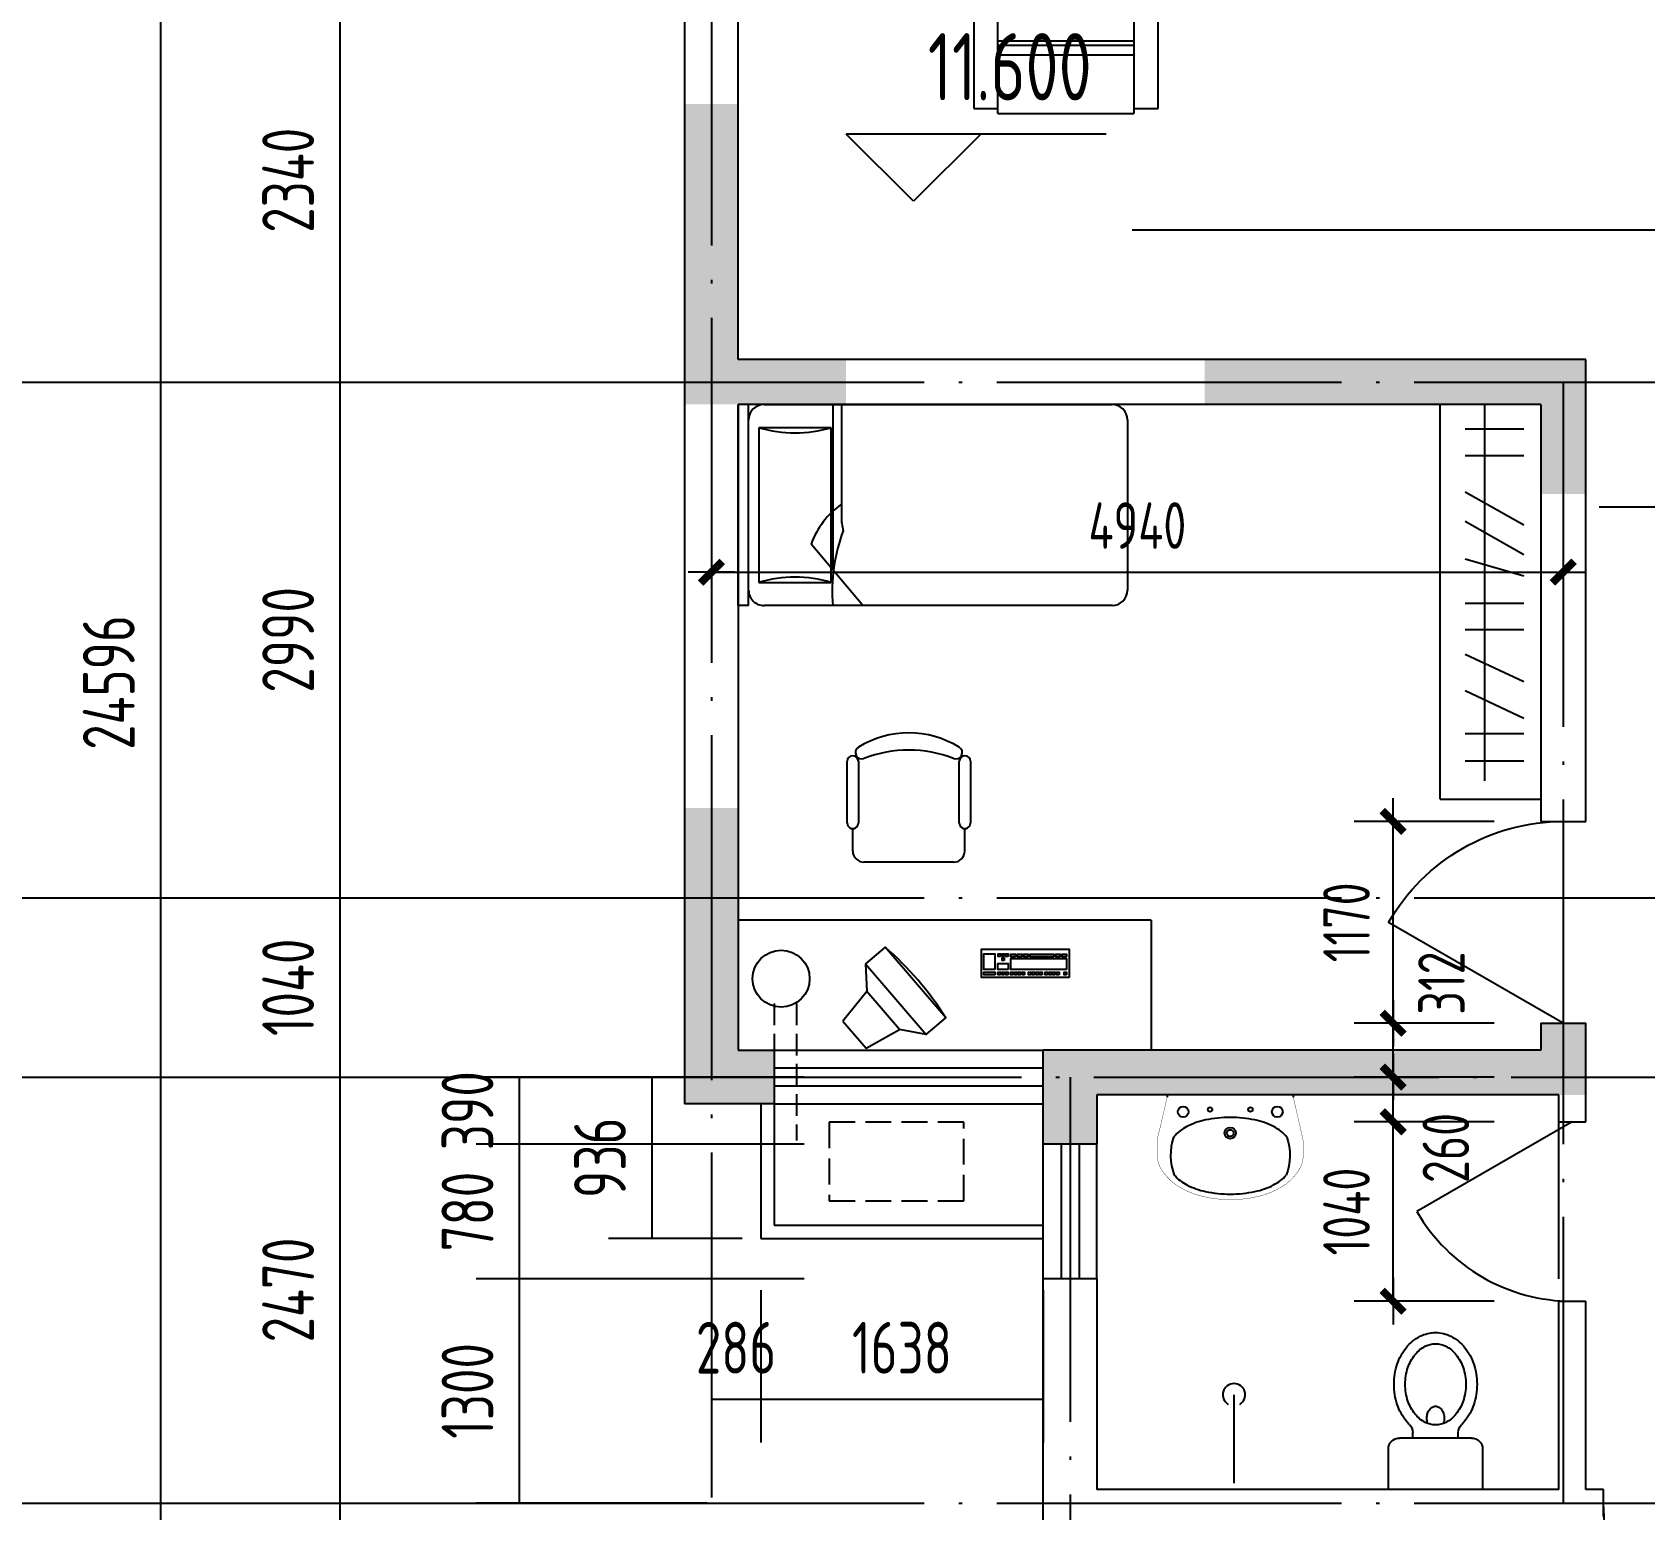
# Model space of a CAD drawing. Extents: x -726032 to 135930, y -151624 to 587044.
# Drawn here: x -619112 to -609762, y 555390 to 563958 of the extents above; entities that cross this region are included whole.
import ezdxf
from ezdxf.enums import TextEntityAlignment as Align

# ---------------------------------------------------------------- set-up
doc = ezdxf.new("R2010")
doc.units = 0
doc.header["$LTSCALE"] = 1000
doc.header["$MEASUREMENT"] = 0
doc.linetypes.add('DASH', pattern=[0.35, 0.25, -0.1])
doc.linetypes.add('DOTE', pattern=[2.42, 2, -0.2, 0.02, -0.2])
doc.layers.get('0').update_dxf_attribs({"linetype": 'CONTINUOUS'})
doc.layers.get('DEFPOINTS').update_dxf_attribs({"color": 1, "linetype": 'CONTINUOUS'})
for name, color, linetype in [('AXIS', 245, 'CONTINUOUS'), ('COLUMN', 170, 'CONTINUOUS'), ('DOTE', 8, 'DOTE'), ('GROUND', 45, 'CONTINUOUS'), ('LVTRY', 6, 'CONTINUOUS'), ('PUB_DIM', 245, 'CONTINUOUS'), ('ROOF', 4, 'CONTINUOUS'), ('WALL', 255, 'CONTINUOUS'), ('WINDOW', 155, 'CONTINUOUS'), ('WINDOW_TEXT', 7, 'CONTINUOUS'), ('家具', 252, 'CONTINUOUS'), ('引线', 213, 'CONTINUOUS'), ('空调', 245, 'CONTINUOUS')]:
    doc.layers.add(name, color=color, linetype=linetype)
doc.styles.add('DIM_FONT', font='isocp.shx', dxfattribs={"width": 0.8})
doc.styles.add('SIMPLEX', font='SIMPLEX.SHX')
doc.dimstyles.new('AXIS', dxfattribs={"dimtxt": 300, "dimasz": 1, "dimexe": 250, "dimexo": 300, "dimgap": 150, "dimtad": 1, "dimdec": 0, "dimzin": 0, "dimdsep": 46, "dimtxsty": 'DIM_FONT', "dimcen": 0.09, "dimse1": 1, "dimse2": 1, "dimclrt": 142, "dimadec": 0, "dimazin": 0, "dimtfac": 1, "dimtdec": 0, "dimtix": 1, "dimtmove": 2, "dimatfit": 3, "dimfxl": 1, "dimtolj": 1, "dimtzin": 0, "dimarcsym": 0})
doc.dimstyles.new('DIMA', dxfattribs={"dimtxt": 300, "dimasz": 1, "dimexe": 250, "dimexo": 300, "dimgap": 150, "dimtad": 1, "dimdec": 0, "dimzin": 0, "dimdsep": 46, "dimtxsty": 'DIM_FONT', "dimcen": 0.09, "dimse1": 1, "dimclrt": 142, "dimadec": 0, "dimazin": 0, "dimtfac": 1, "dimtdec": 0, "dimtix": 1, "dimtmove": 2, "dimatfit": 3, "dimfxl": 1, "dimtolj": 1, "dimtzin": 0, "dimarcsym": 0})
doc.dimstyles.new('DIMN', dxfattribs={"dimtxt": 300, "dimasz": 1, "dimexe": 250, "dimexo": 300, "dimgap": 150, "dimtad": 1, "dimdec": 0, "dimzin": 0, "dimdsep": 46, "dimtxsty": 'DIM_FONT', "dimcen": 0.09, "dimclrt": 142, "dimadec": 0, "dimazin": 0, "dimtfac": 1, "dimtdec": 0, "dimtix": 1, "dimtmove": 2, "dimatfit": 3, "dimfxl": 1, "dimtolj": 1, "dimtzin": 0, "dimarcsym": 0})

# ---------------------------------------------------------------- blocks, each defined once
blk = doc.blocks.new('*D528')
at = {"layer": 'AXIS', "color": 0, "lineweight": -2, "transparency": 16777216}
for p, q in [((-616239.2, 572485.5), (-618618.2, 572485.5)), ((-618368.2, 572484.5), (-618368.2, 547890.3)), ((-616239.2, 547889.3), (-618618.2, 547889.3))]:
    blk.add_line(p, q, dxfattribs=at)
at = {"layer": 'AXIS', "color": 0, "transparency": 16777216}
for points in [[(-618368.4, 572484.5), (-618368, 572484.5), (-618368.2, 572485.5)], [(-618368.4, 547890.3), (-618368, 547890.3), (-618368.2, 547889.3)]]:
    blk.add_solid(points, dxfattribs=at)
at = {"layer": 'DEFPOINTS', "color": 0, "transparency": 16777216}
for p in [(-615939.2, 572485.5), (-618368.2, 547889.3), (-615939.2, 547889.3)]:
    blk.add_point(p, dxfattribs=at)
at = {"layer": 'AXIS', "color": 142, "transparency": 16777216, "insert": (-618668.2, 560187.4), "char_height": 300, "attachment_point": 5, "rotation": 90, "style": 'DIM_FONT'}
blk.add_mtext('\\A1;24596', dxfattribs=at)
blk = doc.blocks.new('*D3242')
at = {"layer": 'AXIS', "color": 0, "lineweight": -2, "transparency": 16777216}
blk.add_line((-617328.2, 557898.5), (-617328.2, 555430.5), dxfattribs=at)
at = {"layer": 'AXIS', "color": 0, "transparency": 16777216}
for points in [[(-617328.4, 557898.5), (-617328, 557898.5), (-617328.2, 557899.5)], [(-617328.4, 555430.5), (-617328, 555430.5), (-617328.2, 555429.5)]]:
    blk.add_solid(points, dxfattribs=at)
at = {"layer": 'DEFPOINTS', "color": 0, "transparency": 16777216}
for p in [(-615375.6, 557899.5), (-617328.2, 555429.5), (-615939.2, 555429.5)]:
    blk.add_point(p, dxfattribs=at)
at = {"layer": 'AXIS', "color": 142, "transparency": 16777216, "insert": (-617628.2, 556664.5), "char_height": 300, "attachment_point": 5, "rotation": 90, "style": 'DIM_FONT'}
blk.add_mtext('\\A1;2470', dxfattribs=at)
blk = doc.blocks.new('*D3243')
at = {"layer": 'AXIS', "color": 0, "lineweight": -2, "transparency": 16777216}
blk.add_line((-617328.2, 555428.5), (-617328.2, 550100.5), dxfattribs=at)
at = {"layer": 'AXIS', "color": 0, "transparency": 16777216}
for points in [[(-617328.4, 555428.5), (-617328, 555428.5), (-617328.2, 555429.5)], [(-617328.4, 550100.5), (-617328, 550100.5), (-617328.2, 550099.5)]]:
    blk.add_solid(points, dxfattribs=at)
at = {"layer": 'DEFPOINTS', "color": 0, "transparency": 16777216}
for p in [(-615939.2, 555429.5), (-617328.2, 550099.5), (-615939.2, 550099.5)]:
    blk.add_point(p, dxfattribs=at)
at = {"layer": 'AXIS', "color": 142, "transparency": 16777216, "insert": (-617628.2, 552764.5), "char_height": 300, "attachment_point": 5, "rotation": 90, "style": 'DIM_FONT'}
blk.add_mtext('\\A1;5330', dxfattribs=at)
blk = doc.blocks.new('*D3245')
at = {"layer": 'AXIS', "color": 0, "lineweight": -2, "transparency": 16777216}
blk.add_line((-617328.2, 564268.5), (-617328.2, 561930.5), dxfattribs=at)
at = {"layer": 'AXIS', "color": 0, "transparency": 16777216}
for points in [[(-617328.4, 564268.5), (-617328, 564268.5), (-617328.2, 564269.5)], [(-617328.4, 561930.5), (-617328, 561930.5), (-617328.2, 561929.5)]]:
    blk.add_solid(points, dxfattribs=at)
at = {"layer": 'DEFPOINTS', "color": 0, "transparency": 16777216}
for p in [(-615939.2, 564269.5), (-617328.2, 561929.5), (-615939.2, 561929.5)]:
    blk.add_point(p, dxfattribs=at)
at = {"layer": 'AXIS', "color": 142, "transparency": 16777216, "insert": (-617628.2, 563099.5), "char_height": 300, "attachment_point": 5, "rotation": 90, "style": 'DIM_FONT'}
blk.add_mtext('\\A1;2340', dxfattribs=at)
blk = doc.blocks.new('*D3246')
at = {"layer": 'AXIS', "color": 0, "lineweight": -2, "transparency": 16777216}
blk.add_line((-617328.2, 558938.5), (-617328.2, 557900.5), dxfattribs=at)
at = {"layer": 'AXIS', "color": 0, "transparency": 16777216}
for points in [[(-617328.4, 558938.5), (-617328, 558938.5), (-617328.2, 558939.5)], [(-617328.4, 557900.5), (-617328, 557900.5), (-617328.2, 557899.5)]]:
    blk.add_solid(points, dxfattribs=at)
at = {"layer": 'DEFPOINTS', "color": 0, "transparency": 16777216}
for p in [(-615939.2, 558939.5), (-617328.2, 557899.5), (-615939.2, 557899.5)]:
    blk.add_point(p, dxfattribs=at)
at = {"layer": 'AXIS', "color": 142, "transparency": 16777216, "insert": (-617628.2, 558419.5), "char_height": 300, "attachment_point": 5, "rotation": 90, "style": 'DIM_FONT'}
blk.add_mtext('\\A1;1040', dxfattribs=at)
blk = doc.blocks.new('*D3247')
at = {"layer": 'AXIS', "color": 0, "lineweight": -2, "transparency": 16777216}
blk.add_line((-617328.2, 561928.5), (-617328.2, 558940.5), dxfattribs=at)
at = {"layer": 'AXIS', "color": 0, "transparency": 16777216}
for points in [[(-617328.4, 561928.5), (-617328, 561928.5), (-617328.2, 561929.5)], [(-617328.4, 558940.5), (-617328, 558940.5), (-617328.2, 558939.5)]]:
    blk.add_solid(points, dxfattribs=at)
at = {"layer": 'DEFPOINTS', "color": 0, "transparency": 16777216}
for p in [(-615939.2, 561929.5), (-617328.2, 558939.5), (-615939.2, 558939.5)]:
    blk.add_point(p, dxfattribs=at)
at = {"layer": 'AXIS', "color": 142, "transparency": 16777216, "insert": (-617628.2, 560434.5), "char_height": 300, "attachment_point": 5, "rotation": 90, "style": 'DIM_FONT'}
blk.add_mtext('\\A1;2990', dxfattribs=at)
blk = doc.blocks.new('_LV5')
for p, q in [((210.1, 0), (-210.1, 0)), ((-210.1, 0), (-210.1, -180)), ((210.1, -180), (210.1, 0)), ((160.1, -230), (-160.1, -230)), ((-101.4, -230), (-101.4, -254.3)), ((101.4, -230), (101.4, -254.1))]:
    blk.add_line(p, q)
blk.add_lwpolyline([(-135.1, -469.4, 0.080312), (-123, -544.2, 0.089014), (-91.8, -601.5, 0.104918), (-45.6, -639.3, 0.119812), (0.1, -650.4, 0.119812), (45.8, -639.3, 0.104918), (92, -601.5, 0.089014), (123.2, -544.2, 0.080312), (135.3, -469.4, 0.080312), (123.2, -394.6, 0.089014), (92, -337.3, 0.104918), (45.8, -299.5, 0.119812), (0.1, -288.4, 0.119812), (-45.6, -299.5, 0.104918), (-91.8, -337.3, 0.089014), (-123, -394.6, 0.080312)], format="xyb", close=True)
for points in [[(-38.7, -318.5, 0.073567), (-35.6, -339.5, 0.084454), (-27.4, -356, 0.10642), (-14.1, -367.8, 0.129709), (0, -371.5, 0.129709), (14.1, -367.8, 0.10642), (27.4, -356, 0.084454), (35.6, -339.5, 0.073567), (38.7, -318.5, 0.073567), (35.6, -297.5, 0.014016), (34.7, -294.6, 0.10642)], [(-34.7, -294.7, 0.013578), (-35.6, -297.5, 0.073567), (-38.7, -318.5, 0.073567)]]:
    blk.add_lwpolyline(points, format="xyb")
for centre, radius, start, end in [((-160.1, -180), 50, 180, 270), ((160.1, -180), 50, 270, 0), ((-151.4, -254.3), 50, 314.81437, 0), ((151.4, -254.1), 50, 180, 225.25549), ((52.2, -452.8), 234.6, 141.28635, 161.63333), ((20.4, -427.3), 193.8, 134.81437, 141.28635), ((-20.2, -427.3), 193.8, 38.71365, 45.25549), ((-52, -452.8), 234.6, 18.36667, 38.71365), ((102.3, -469.4), 287.4, 161.63333, 180), ((-102.1, -469.4), 287.4, 0, 18.36667), ((102.3, -469.4), 287.4, 180, 198.36667), ((-102.1, -469.4), 287.4, 341.63333, 0), ((52.2, -486), 234.6, 198.36667, 218.71365), ((-52, -486), 234.6, 321.28635, 341.63333), ((20.4, -511.6), 193.8, 218.71365, 242.67141), ((-20.2, -511.6), 193.8, 297.32859, 321.28635), ((0.1, -550.8), 149.6, 242.67141, 270), ((0.1, -550.8), 149.6, 270, 297.32859)]:
    blk.add_arc(centre, radius, start, end)
blk = doc.blocks.new('_LV10')
blk.add_line((0, -37), (0, -432))
blk.add_arc((0, -432), 50, 121.03319, 58.96681)
blk = doc.blocks.new('M_E11')
for p, q in [((-280, -10), (-280, 0)), ((280, 0), (280, -10)), ((-250.5, -188.9), (-250.5, -185.7)), ((-247.8, -182.8), (-250.2, -184.9))]:
    blk.add_line(p, q)
at = {"const_width": 1.5}
for points in [[(-280, 0), (280, 0)], [(-325.7, -199.5), (-280, -5)], [(325.7, -203.7), (280, -5)]]:
    blk.add_lwpolyline(points, dxfattribs=at)
for points in [[(253, -188.3, 0.098208), (193.2, -140.8, 0.066287), (110.4, -111.4, 0.052428), (0, -99.8, 0.052428), (-110.4, -111.4, 0.066287), (-193.2, -140.8, 0.093876), (-250.8, -185.7, 0.171377)], [(-249.5, -357.7, 0.091341), (-193.2, -401.2, 0.066287), (-110.4, -430.6, 0.052428), (0, -442.2, 0.052428), (110.4, -430.6, 0.066287), (193.2, -401.2, 0.091756), (249.7, -357.5, 0.171377)]]:
    blk.add_lwpolyline(points, format="xyb")
for points in [[(-325.7, -199.5, 0.008223), (-325.7, -203.7, 0.149285)], [(-325.7, -265.7, 0.149285), (-304.4, -336.6, 0.107079), (-230.9, -407.7, 0.075625), (-131, -450.5, 0.062436), (-0.8, -467.3, 0.062436), (129.6, -451.5, 0.075625), (229.8, -409.6, 0.107079), (303.8, -339.1, 0.149285), (325.7, -268.3, 0.005205), (325.7, -265.7, 0.086596)]]:
    blk.add_lwpolyline(points, format="xyb", dxfattribs=at)
at = {"const_width": 1.5, "flags": 128}
for points in [[(-325.7, -203.7), (-325.7, -268.3)], [(325.7, -203.7), (325.7, -268.3)]]:
    blk.add_lwpolyline(points, dxfattribs=at)
at = {"flags": 128}
for points in [[(-253, -188.3, 0.172546), (-249.7, -357.5, 0.726395)], [(253, -188.3, -0.172546), (249.7, -357.5, -0.726395)]]:
    blk.add_lwpolyline(points, format="xyb", dxfattribs=at)
for centre, radius in [((-210, -75), 24), ((-210, -75), 24), ((-210, -75), 24), ((-90, -65), 10), ((90, -65), 10), ((210, -75), 24), ((0, -170), 25), ((0, -170), 15)]:
    blk.add_circle(centre, radius)
blk.add_arc((-249.5, -185.7), 1, 131.32236, 180)
at = {"width": 0.8, "flags": 9}
for tag in ['XSIZE', 'YSIZE']:
    blk.add_attdef(tag, (0, 0), '', height=0.5, dxfattribs=at)
blk = doc.blocks.new('_DBLK')
blk.add_line((-0.5, 0), (0, -0.866))
blk.add_arc((-0.5, 0), 1, 300, 0)
at = {"layer": 'WINDOW_TEXT', "style": 'SIMPLEX', "flags": 9}
blk.add_attdef('A', text='', height=1, dxfattribs=at).set_placement((0, 1.5), align=Align.MIDDLE)
blk = doc.blocks.new('_DIMX')
blk.add_line((-150, 0), (150, 0))
at = {"const_width": 50}
blk.add_lwpolyline([(-70, -70), (70, 70)], dxfattribs=at)
blk = doc.blocks.new('*D728')
at = {"layer": 'DEFPOINTS', "color": 0, "transparency": 16777216}
for p in [(-611221, 557639.5), (-610363.9, 557639.5), (-610363.9, 556599.5)]:
    blk.add_point(p, dxfattribs=at)
at = {"layer": 'PUB_DIM', "color": 0, "lineweight": -2, "transparency": 16777216}
for p, q in [((-610633.9, 557639.5), (-611446, 557639.5)), ((-611221, 556600.4), (-611221, 557638.6)), ((-610633.9, 556599.5), (-611446, 556599.5))]:
    blk.add_line(p, q, dxfattribs=at)
at = {"layer": 'PUB_DIM', "color": 0, "lineweight": -2, "transparency": 16777216, "xscale": 0.9, "yscale": 0.9, "zscale": 0.9}
for p, rotation in [((-611221, 557639.5), 90), ((-611221, 556599.5), 270)]:
    blk.add_blockref('_DIMX', p, dxfattribs=dict(at, rotation=rotation))
at = {"layer": 'PUB_DIM', "color": 142, "transparency": 16777216, "insert": (-611491, 557119.5), "char_height": 270, "attachment_point": 5, "rotation": 90, "style": 'DIM_FONT'}
blk.add_mtext('\\A1;1040', dxfattribs=at)
blk = doc.blocks.new('*D1933')
at = {"layer": 'DEFPOINTS', "color": 0, "transparency": 16777216}
for p in [(-611221, 559381.5), (-610363.9, 559381.5), (-610363.9, 558211.5)]:
    blk.add_point(p, dxfattribs=at)
at = {"layer": 'PUB_DIM', "color": 0, "lineweight": -2, "transparency": 16777216}
for p, q in [((-610633.9, 559381.5), (-611446, 559381.5)), ((-611221, 558212.4), (-611221, 559380.6))]:
    blk.add_line(p, q, dxfattribs=at)
at = {"layer": 'PUB_DIM', "color": 0, "lineweight": -2, "transparency": 16777216, "xscale": 0.9, "yscale": 0.9, "zscale": 0.9}
for p, rotation in [((-611221, 559381.5), 90), ((-611221, 558211.5), 270)]:
    blk.add_blockref('_DIMX', p, dxfattribs=dict(at, rotation=rotation))
at = {"layer": 'PUB_DIM', "color": 142, "transparency": 16777216, "insert": (-611491, 558796.5), "char_height": 270, "attachment_point": 5, "rotation": 90, "style": 'DIM_FONT'}
blk.add_mtext('\\A1;1170', dxfattribs=at)
blk = doc.blocks.new('*D1934')
at = {"layer": 'DEFPOINTS', "color": 0, "transparency": 16777216}
for p in [(-611221, 558211.5), (-610363.9, 558211.5), (-610363.9, 557899.5)]:
    blk.add_point(p, dxfattribs=at)
at = {"layer": 'PUB_DIM', "color": 0, "lineweight": -2, "transparency": 16777216}
for p, q in [((-610633.9, 558211.5), (-611446, 558211.5)), ((-611221, 557900.4), (-611221, 558210.6))]:
    blk.add_line(p, q, dxfattribs=at)
at = {"layer": 'PUB_DIM', "color": 0, "lineweight": -2, "transparency": 16777216, "xscale": 0.9, "yscale": 0.9, "zscale": 0.9}
for p, rotation in [((-611221, 558211.5), 90), ((-611221, 557899.5), 270)]:
    blk.add_blockref('_DIMX', p, dxfattribs=dict(at, rotation=rotation))
at = {"layer": 'PUB_DIM', "color": 142, "transparency": 16777216, "insert": (-610940.4, 558444.4), "char_height": 270, "attachment_point": 5, "rotation": 90, "style": 'DIM_FONT'}
blk.add_mtext('\\A1;312', dxfattribs=at)
blk = doc.blocks.new('*D1935')
at = {"layer": 'DEFPOINTS', "color": 0, "transparency": 16777216}
for p in [(-611221, 557899.5), (-610363.9, 557899.5), (-610363.9, 557639.5)]:
    blk.add_point(p, dxfattribs=at)
at = {"layer": 'PUB_DIM', "color": 0, "lineweight": -2, "transparency": 16777216}
for p, q in [((-610633.9, 557899.5), (-611446, 557899.5)), ((-611221, 557900.4), (-611221, 557901.3)), ((-611221, 557639.5), (-611221, 557899.5)), ((-611221, 557638.6), (-611221, 557637.7))]:
    blk.add_line(p, q, dxfattribs=at)
at = {"layer": 'PUB_DIM', "color": 0, "lineweight": -2, "transparency": 16777216, "xscale": 0.9, "yscale": 0.9, "zscale": 0.9}
for p, rotation in [((-611221, 557899.5), 270), ((-611221, 557639.5), 90)]:
    blk.add_blockref('_DIMX', p, dxfattribs=dict(at, rotation=rotation))
at = {"layer": 'PUB_DIM', "color": 142, "transparency": 16777216, "insert": (-610914.9, 557488.2), "char_height": 270, "attachment_point": 5, "rotation": 90, "style": 'DIM_FONT'}
blk.add_mtext('\\A1;260', dxfattribs=at)
blk = doc.blocks.new('*D729')
at = {"layer": 'DEFPOINTS', "color": 0, "transparency": 16777216}
for p in [(-614887.9, 556963.5), (-613249.9, 556963.5), (-614887.9, 556029.9)]:
    blk.add_point(p, dxfattribs=at)
at = {"layer": 'PUB_DIM', "color": 0, "lineweight": -2, "transparency": 16777216}
for p, q in [((-614887.9, 556663.5), (-614887.9, 555779.9)), ((-613249.9, 556663.5), (-613249.9, 555779.9)), ((-613250.9, 556029.9), (-614886.9, 556029.9))]:
    blk.add_line(p, q, dxfattribs=at)
at = {"layer": 'PUB_DIM', "color": 0, "transparency": 16777216}
for points in [[(-614886.9, 556030.1), (-614886.9, 556029.7), (-614887.9, 556029.9)], [(-613250.9, 556030.1), (-613250.9, 556029.7), (-613249.9, 556029.9)]]:
    blk.add_solid(points, dxfattribs=at)
at = {"layer": 'PUB_DIM', "color": 142, "transparency": 16777216, "insert": (-614068.9, 556329.9), "char_height": 300, "attachment_point": 5, "style": 'DIM_FONT'}
blk.add_mtext('\\A1;1638', dxfattribs=at)
blk = doc.blocks.new('*D730')
at = {"layer": 'DEFPOINTS', "color": 0, "transparency": 16777216}
for p in [(-615173.9, 556963.5), (-614887.9, 556963.5), (-615173.9, 556029.9)]:
    blk.add_point(p, dxfattribs=at)
at = {"layer": 'PUB_DIM', "color": 0, "lineweight": -2, "transparency": 16777216}
for p, q in [((-615173.9, 556663.5), (-615173.9, 555779.9)), ((-614887.9, 556663.5), (-614887.9, 555779.9)), ((-615174.9, 556029.9), (-615175.9, 556029.9)), ((-614887.9, 556029.9), (-615173.9, 556029.9)), ((-614886.9, 556029.9), (-614885.9, 556029.9))]:
    blk.add_line(p, q, dxfattribs=at)
at = {"layer": 'PUB_DIM', "color": 0, "transparency": 16777216}
for points in [[(-615174.9, 556030.1), (-615174.9, 556029.7), (-615173.9, 556029.9)], [(-614886.9, 556030.1), (-614886.9, 556029.7), (-614887.9, 556029.9)]]:
    blk.add_solid(points, dxfattribs=at)
at = {"layer": 'PUB_DIM', "color": 142, "transparency": 16777216, "insert": (-615030.9, 556329.9), "char_height": 300, "attachment_point": 5, "style": 'DIM_FONT'}
blk.add_mtext('\\A1;286', dxfattribs=at)
blk = doc.blocks.new('*D731')
at = {"layer": 'DEFPOINTS', "color": 0, "transparency": 16777216}
for p in [(-614694.5, 557899.5), (-615519.9, 556963.5), (-614694.5, 556963.5)]:
    blk.add_point(p, dxfattribs=at)
at = {"layer": 'PUB_DIM', "color": 0, "lineweight": -2, "transparency": 16777216}
for p, q in [((-614994.5, 557899.5), (-615769.9, 557899.5)), ((-615519.9, 557898.5), (-615519.9, 556964.5)), ((-614994.5, 556963.5), (-615769.9, 556963.5))]:
    blk.add_line(p, q, dxfattribs=at)
at = {"layer": 'PUB_DIM', "color": 0, "transparency": 16777216}
for points in [[(-615520.1, 557898.5), (-615519.8, 557898.5), (-615519.9, 557899.5)], [(-615520.1, 556964.5), (-615519.8, 556964.5), (-615519.9, 556963.5)]]:
    blk.add_solid(points, dxfattribs=at)
at = {"layer": 'PUB_DIM', "color": 142, "transparency": 16777216, "insert": (-615819.9, 557431.5), "char_height": 300, "attachment_point": 5, "rotation": 90, "style": 'DIM_FONT'}
blk.add_mtext('\\A1;936', dxfattribs=at)
blk = doc.blocks.new('_WBLK')
for p, q in [((-0.5, 0.5), (0.5, 0.5)), ((0.5, 0.1667), (-0.5, 0.1667)), ((0.5, -0.1667), (-0.5, -0.1667)), ((-0.5, -0.5), (0.5, -0.5))]:
    blk.add_line(p, q)
at = {"layer": 'WINDOW_TEXT', "style": 'SIMPLEX', "flags": 9}
blk.add_attdef('A', text='', height=1, dxfattribs=at).set_placement((0, 1.5), align=Align.MIDDLE)
blk = doc.blocks.new('M_C32CXI')
for p, q in [((-188.1, 275), (86.9, 275)), ((86.9, 225), (-188.1, 225)), ((211.9, 250), (111.9, 250)), ((261.9, 200), (261.9, -200)), ((-188.1, -225), (86.9, -225)), ((86.9, -275), (-188.1, -275)), ((211.9, -250), (111.9, -250))]:
    blk.add_line(p, q)
for centre, radius, start, end in [((111, 0), 425.9, 148.10921, 211.89079), ((-226.8, 210.2), 28.1, 338.76069, 148.10921), ((-188.1, 250), 25, 90, 270), ((86.9, 250), 25, 270, 90), ((211.9, 200), 50, 0, 90), ((314, 0), 552.1, 158.76069, 201.23931), ((-226.8, -210.2), 28.1, 211.89079, 21.23931), ((211.9, -200), 50, 270, 0), ((-188.1, -250), 25, 90, 270), ((86.9, -250), 25, 270, 90)]:
    blk.add_arc(centre, radius, start, end)
at = {"width": 0.8, "flags": 9}
for tag in ['XSIZE', 'YSIZE']:
    blk.add_attdef(tag, (0, 0), '', height=0.5, dxfattribs=at)
blk = doc.blocks.new('*D1937')
at = {"layer": 'DEFPOINTS', "color": 0, "transparency": 16777216}
for p in [(-615173.9, 562089.7), (-610233.9, 562089.7), (-610233.9, 560827.3)]:
    blk.add_point(p, dxfattribs=at)
at = {"layer": 'PUB_DIM', "color": 0, "lineweight": -2, "transparency": 16777216}
for p, q in [((-610233.9, 561819.7), (-610233.9, 560602.3)), ((-615173, 560827.3), (-610234.8, 560827.3))]:
    blk.add_line(p, q, dxfattribs=at)
at = {"layer": 'PUB_DIM', "color": 0, "lineweight": -2, "transparency": 16777216, "xscale": 0.9, "yscale": 0.9, "zscale": 0.9, "rotation": 180}
blk.add_blockref('_DIMX', (-615173.9, 560827.3), dxfattribs=at)
at = {"layer": 'PUB_DIM', "color": 0, "lineweight": -2, "transparency": 16777216, "xscale": 0.9, "yscale": 0.9, "zscale": 0.9}
blk.add_blockref('_DIMX', (-610233.9, 560827.3), dxfattribs=at)
at = {"layer": 'PUB_DIM', "color": 142, "transparency": 16777216, "insert": (-612703.9, 561097.3), "char_height": 270, "attachment_point": 5, "style": 'DIM_FONT'}
blk.add_mtext('\\A1;4940', dxfattribs=at)
blk = doc.blocks.new('A$C3D9F154E')
at = {"layer": '家具', "linetype": 'ByBlock'}
for p, q in [((1000, 3110), (1108.1, 3110)), ((1000, 2634.5), (1000, 3110)), ((1108.1, 3131.6), (1108.1, 2418.4)), ((1108.1, 3131.6), (1715, 3131.6)), ((1715, 2418.4), (1715, 3131.6)), ((1715, 3110), (1823.1, 3110)), ((1823.1, 3110), (1823.1, 2634.5)), ((1715, 2872.2), (1108.1, 2872.2)), ((1715, 2829), (1108.1, 2829)), ((1715, 2809.7), (1108.1, 2809.7)), ((1043.3, 2612.9), (1000, 2634.5)), ((1043.3, 2612.9), (1086.5, 2612.9)), ((1043.3, 2612.9), (1043.3, 2548)), ((1086.5, 2612.9), (1108.1, 2634.5)), ((1736.6, 2612.9), (1715, 2634.5)), ((1779.8, 2612.9), (1736.6, 2612.9)), ((1823.1, 2634.5), (1779.8, 2612.9)), ((1779.8, 2612.9), (1779.8, 2548)), ((1108.1, 2548), (1043.3, 2548)), ((1779.8, 2548), (1715, 2548)), ((1715, 2418.4), (1108.1, 2418.4)), ((1108.1, 0), (1108.1, 713.2)), ((1715, 713.2), (1108.1, 713.2)), ((1715, 713.2), (1715, 0)), ((1043.3, 518.7), (1043.3, 583.5)), ((1108.1, 583.5), (1043.3, 583.5)), ((1779.8, 583.5), (1715, 583.5)), ((1779.8, 518.7), (1779.8, 583.5)), ((1043.3, 518.7), (1000, 497.1)), ((1043.3, 518.7), (1086.5, 518.7)), ((1086.5, 518.7), (1108.1, 497.1)), ((1736.6, 518.7), (1715, 497.1)), ((1779.8, 518.7), (1736.6, 518.7)), ((1823.1, 497.1), (1779.8, 518.7)), ((1000, 497.1), (1000, 21.6)), ((1823.1, 21.6), (1823.1, 497.1)), ((1715, 321.9), (1108.1, 321.9)), ((1715, 302.6), (1108.1, 302.6)), ((1715, 259.4), (1108.1, 259.4)), ((1000, 21.6), (1108.1, 21.6)), ((1108.1, 0), (1715, 0)), ((1715, 21.6), (1823.1, 21.6))]:
    blk.add_line(p, q, dxfattribs=at)
at = {"layer": '家具'}
for p, q in [((545.9, 2267.8), (545.9, 2224.6)), ((610.7, 2203), (43.2, 2203)), ((64.8, 693.4), (64.8, 2203)), ((216.1, 2203), (216.1, 693.4)), ((259.4, 2203), (259.4, 693.4)), ((364.5, 2203), (364.5, 693.4)), ((545.9, 2224.6), (559, 2203)), ((1183.6, 2109.5), (1611.1, 2109.5)), ((1140.8, 2066.8), (1140.8, 1043.5)), ((1653.8, 2066.8), (1653.8, 1043.5)), ((1192.1, 1968.4), (1192.1, 1141.8)), ((1226.3, 2002.6), (1568.3, 2002.6)), ((1231.6, 2002.6), (1602.5, 1591.7)), ((1410.7, 2002.6), (1602.5, 1770.8)), ((1602.5, 1968.4), (1602.5, 1141.8)), ((1192.1, 1741.3), (1602.5, 1330.9)), ((575.2, 1665.9), (64.8, 1665.9)), ((1192.1, 1609.6), (1602.5, 1199.2)), ((1192.1, 1307.4), (1391.9, 1107.6)), ((575.2, 1190.4), (64.8, 1190.4)), ((1226.3, 1107.6), (1568.3, 1107.6)), ((1183.6, 1000.8), (1611.1, 1000.8)), ((617.6, 693.4), (43.2, 693.4)), ((552.8, 671.7), (559, 693.4)), ((552.8, 628.5), (552.8, 671.7))]:
    blk.add_line(p, q, dxfattribs=at)
blk.add_lwpolyline([(21.6, 585.3), (21.6, 693.4), (0, 693.4), (0, 2203), (21.6, 2203), (21.6, 2311.1), (559, 2311.1), (545.9, 2267.8), (610.7, 2267.8), (610.7, 2203), (575.2, 2203), (575.2, 693.4), (617.6, 693.4), (617.6, 628.5), (552.8, 628.5), (559, 585.3)], close=True, dxfattribs=at)
for centre, radius, start, end in [((1183.6, 2066.8), 42.8, 89.99998, 179.99998), ((1611.1, 2066.8), 42.8, 359.99998, 89.99998), ((1226.3, 1968.4), 34.2, 89.99998, 179.99998), ((1568.3, 1968.4), 34.2, 359.99998, 89.99998), ((1226.3, 1141.8), 34.2, 179.99998, 269.99998), ((1568.3, 1141.8), 34.2, 269.99998, 359.99998), ((1183.6, 1043.5), 42.8, 179.99998, 269.99998), ((1611.1, 1043.5), 42.8, 269.99998, 359.99998)]:
    blk.add_arc(centre, radius, start, end, dxfattribs=at)
blk = doc.blocks.new('*D734')
at = {"layer": 'DEFPOINTS', "color": 0, "transparency": 16777216}
for p in [(-614335.6, 556729.5), (-616288.2, 555429.5), (-614899.2, 555429.5)]:
    blk.add_point(p, dxfattribs=at)
at = {"layer": 'PUB_DIM', "color": 0, "lineweight": -2, "transparency": 16777216}
for p, q in [((-614635.6, 556729.5), (-616538.2, 556729.5)), ((-616288.2, 556728.5), (-616288.2, 555430.5)), ((-615199.2, 555429.5), (-616538.2, 555429.5))]:
    blk.add_line(p, q, dxfattribs=at)
at = {"layer": 'PUB_DIM', "color": 0, "transparency": 16777216}
for points in [[(-616288.4, 556728.5), (-616288, 556728.5), (-616288.2, 556729.5)], [(-616288.4, 555430.5), (-616288, 555430.5), (-616288.2, 555429.5)]]:
    blk.add_solid(points, dxfattribs=at)
at = {"layer": 'PUB_DIM', "color": 142, "transparency": 16777216, "insert": (-616588.2, 556079.5), "char_height": 300, "attachment_point": 5, "rotation": 90, "style": 'DIM_FONT'}
blk.add_mtext('\\A1;1300', dxfattribs=at)
blk = doc.blocks.new('*D735')
at = {"layer": 'DEFPOINTS', "color": 0, "transparency": 16777216}
for p in [(-614335.6, 557509.5), (-616288.2, 556729.5), (-614899.2, 556729.5)]:
    blk.add_point(p, dxfattribs=at)
at = {"layer": 'PUB_DIM', "color": 0, "lineweight": -2, "transparency": 16777216}
for p, q in [((-614635.6, 557509.5), (-616538.2, 557509.5)), ((-616288.2, 557508.5), (-616288.2, 556730.5)), ((-615199.2, 556729.5), (-616538.2, 556729.5))]:
    blk.add_line(p, q, dxfattribs=at)
at = {"layer": 'PUB_DIM', "color": 0, "transparency": 16777216}
for points in [[(-616288.4, 557508.5), (-616288, 557508.5), (-616288.2, 557509.5)], [(-616288.4, 556730.5), (-616288, 556730.5), (-616288.2, 556729.5)]]:
    blk.add_solid(points, dxfattribs=at)
at = {"layer": 'PUB_DIM', "color": 142, "transparency": 16777216, "insert": (-616588.2, 557119.5), "char_height": 300, "attachment_point": 5, "rotation": 90, "style": 'DIM_FONT'}
blk.add_mtext('\\A1;780', dxfattribs=at)
blk = doc.blocks.new('*D736')
at = {"layer": 'DEFPOINTS', "color": 0, "transparency": 16777216}
for p in [(-614335.6, 557899.5), (-616288.2, 557509.5), (-614899.2, 557509.5)]:
    blk.add_point(p, dxfattribs=at)
at = {"layer": 'PUB_DIM', "color": 0, "lineweight": -2, "transparency": 16777216}
for p, q in [((-614635.6, 557899.5), (-616538.2, 557899.5)), ((-616288.2, 557900.5), (-616288.2, 557901.5)), ((-616288.2, 557899.5), (-616288.2, 557509.5)), ((-615199.2, 557509.5), (-616538.2, 557509.5)), ((-616288.2, 557508.5), (-616288.2, 557507.5))]:
    blk.add_line(p, q, dxfattribs=at)
at = {"layer": 'PUB_DIM', "color": 0, "transparency": 16777216}
for points in [[(-616288.4, 557900.5), (-616288, 557900.5), (-616288.2, 557899.5)], [(-616288.4, 557508.5), (-616288, 557508.5), (-616288.2, 557509.5)]]:
    blk.add_solid(points, dxfattribs=at)
at = {"layer": 'PUB_DIM', "color": 142, "transparency": 16777216, "insert": (-616588.2, 557704.5), "char_height": 300, "attachment_point": 5, "rotation": 90, "style": 'DIM_FONT'}
blk.add_mtext('\\A1;390', dxfattribs=at)

msp = doc.modelspace()

# ---------------------------------------------------------------- linework, layer by layer
at = {"layer": 'AXIS'}
for p, q in [((-619668.2, 561929.5), (-615939.2, 561929.5)), ((-619668.2, 558939.5), (-615939.2, 558939.5)), ((-619668.2, 557899.5), (-615375.6, 557899.5)), ((-619668.2, 555429.5), (-615939.2, 555429.5))]:
    msp.add_line(p, q, dxfattribs=at)
at = {"layer": 'COLUMN'}
for points in [[(-615329.9, 563541.5), (-615329.9, 561799.5), (-615017.9, 563541.5), (-615017.9, 561799.5)], [(-615017.9, 562059.5), (-615017.9, 561799.5), (-614393.9, 562059.5), (-614393.9, 561799.5)], [(-612313.9, 562059.5), (-612313.9, 561799.5), (-610103.9, 562059.5), (-610363.9, 561799.5)], [(-610363.9, 561799.5), (-610363.9, 561279.5), (-610103.9, 562059.5), (-610103.9, 561279.5)], [(-615329.9, 559459.5), (-615329.9, 557743.5), (-615017.9, 559459.5), (-615017.9, 557743.5)], [(-610363.9, 558055.5), (-610363.9, 558211.5), (-610103.9, 557795.5), (-610103.9, 558211.5)], [(-615017.9, 557743.5), (-615017.9, 558055.5), (-614809.9, 557743.5), (-614809.9, 558055.5)], [(-613249.9, 558055.5), (-613249.9, 557509.5), (-612937.9, 557795.5), (-612937.9, 557509.5)], [(-613249.9, 558055.5), (-612937.9, 557795.5), (-610363.9, 558055.5), (-610103.9, 557795.5)]]:
    msp.add_solid(points, dxfattribs=at)
at = {"layer": 'DOTE'}
for p, q in [((-615173.9, 574401.4), (-615173.9, 546557.4)), ((-615939.2, 561929.5), (-546307.4, 561929.5)), ((-610233.9, 561929.5), (-610233.9, 555429.5)), ((-615939.2, 558939.5), (-546307.4, 558939.5)), ((-615375.6, 557899.5), (-546307.4, 557899.5)), ((-613093.9, 557899.5), (-613093.9, 546557.4)), ((-615939.2, 555429.5), (-546307.4, 555429.5))]:
    msp.add_line(p, q, dxfattribs=at)
at = {"layer": 'GROUND'}
msp.add_line((-610259.9, 556729.5), (-610259.9, 557639.5), dxfattribs=at)
at = {"layer": 'PUB_DIM'}
for p, q in [((-614001.9, 562977.8), (-614391.9, 563367.8)), ((-612885.3, 563367.8), (-614391.9, 563367.8)), ((-613611.9, 563367.8), (-614001.9, 562977.8))]:
    msp.add_line(p, q, dxfattribs=at)
at = {"layer": 'ROOF'}
for p, q in [((-614887.9, 557743.5), (-614887.9, 556963.5)), ((-614809.9, 557743.5), (-614809.9, 557041.5)), ((-614809.9, 557041.5), (-613249.9, 557041.5)), ((-614887.9, 556963.5), (-613249.9, 556963.5))]:
    msp.add_line(p, q, dxfattribs=at)
at = {"layer": 'WALL'}
for p, q in [((-615329.9, 567935.5), (-615329.9, 557743.5)), ((-615017.9, 562059.5), (-615017.9, 567623.5)), ((-610103.9, 562059.5), (-615017.9, 562059.5)), ((-610103.9, 559381.5), (-610103.9, 562059.5)), ((-615017.9, 561799.5), (-615017.9, 558055.5)), ((-610363.9, 561799.5), (-615017.9, 561799.5)), ((-610363.9, 561799.5), (-610363.9, 559381.5)), ((-610363.9, 559381.5), (-610103.9, 559381.5)), ((-610363.9, 558211.5), (-610363.9, 558055.5)), ((-610363.9, 558211.5), (-610103.9, 558211.5)), ((-610103.9, 557639.5), (-610103.9, 558211.5)), ((-615017.9, 558055.5), (-614809.9, 558055.5)), ((-614809.9, 558055.5), (-614809.9, 557743.5)), ((-613249.9, 557509.5), (-613249.9, 558055.5)), ((-610363.9, 558055.5), (-613249.9, 558055.5)), ((-610259.9, 557795.5), (-612937.9, 557795.5)), ((-612936.5, 557509.5), (-612936.5, 557795.5)), ((-610259.9, 557639.5), (-610259.9, 557795.5)), ((-614809.9, 557743.5), (-615329.9, 557743.5)), ((-610259.9, 557639.5), (-610103.9, 557639.5)), ((-612937.9, 557509.5), (-613249.9, 557509.5)), ((-613249.9, 549943.5), (-613249.9, 556729.5)), ((-612937.9, 556729.5), (-613249.9, 556729.5)), ((-612936.5, 555507.5), (-612936.5, 556729.5)), ((-610259.9, 555507.5), (-610259.9, 556599.5)), ((-610259.9, 556599.5), (-610103.9, 556599.5)), ((-610103.9, 555507.5), (-610103.9, 556599.5)), ((-610259.9, 555507.5), (-612937.9, 555507.5)), ((-609999.9, 555507.5), (-610103.9, 555507.5)), ((-609999.9, 555351.5), (-609999.9, 555507.5))]:
    msp.add_line(p, q, dxfattribs=at)
at = {"layer": '家具'}
for p, q in [((-614958.1, 561799.5), (-615017.9, 561799.5)), ((-615017.9, 560633.4), (-615017.9, 561799.5)), ((-614958.1, 560633.4), (-614958.1, 561799.5)), ((-614868.4, 561799.5), (-612850.8, 561799.5)), ((-614470.6, 561799.5), (-614470.6, 560842.7)), ((-614419.9, 561799.5), (-614419.9, 561150.2)), ((-610948.8, 559511.5), (-610948.8, 561799.5)), ((-610690.9, 561799.5), (-610690.9, 559616.3)), ((-612761.1, 561709.8), (-612761.1, 560723.1)), ((-614479.7, 561664.9), (-614898.3, 561664.9)), ((-614898.3, 561664.9), (-614898.3, 560767.9)), ((-614479.7, 560767.9), (-614479.7, 561664.9)), ((-610462.3, 561655.5), (-610803.6, 561655.5)), ((-610462.3, 561502.4), (-610803.6, 561502.4)), ((-610462.3, 561099.9), (-610803.6, 561291.7)), ((-610462.3, 560928.3), (-610803.6, 561120.1)), ((-614295.3, 560633.8), (-614595.5, 560990.2)), ((-610462.3, 560803), (-610803.6, 560902)), ((-614898.3, 560767.9), (-614479.7, 560767.9)), ((-614958.1, 560633.4), (-615017.9, 560633.4)), ((-612850.8, 560633.4), (-614868.4, 560633.4)), ((-610462.3, 560645.3), (-610803.6, 560645.3)), ((-610462.3, 560492.2), (-610803.6, 560492.2)), ((-610462.3, 560190.6), (-610803.6, 560350)), ((-610462.3, 559979.3), (-610803.6, 560138.6)), ((-610462.3, 559889.1), (-610803.6, 559889.1)), ((-610462.3, 559731.3), (-610803.6, 559731.3)), ((-610948.8, 559511.5), (-610363.9, 559511.5)), ((-612624, 558808.6), (-615017.9, 558808.6)), ((-612624, 558808.6), (-612624, 558055.5)), ((-614279.9, 558555.6), (-614272.4, 558395.4)), ((-613928.4, 558145.3), (-614083.9, 558175.3))]:
    msp.add_line(p, q, dxfattribs=at)
for points in [[(-614279.9, 558555.6), (-613928.4, 558145.3), (-613814.8, 558242.5), (-614166.4, 558652.9)], [(-613098.6, 558476.3), (-613607.8, 558476.3), (-613607.8, 558640.4), (-613098.6, 558640.4)], [(-613530.8, 558523.4), (-613594.3, 558523.4), (-613594.3, 558614.1), (-613530.8, 558614.1)], [(-613497.6, 558598.3), (-613510.9, 558598.3), (-613510.9, 558613.8), (-613497.6, 558613.8)], [(-613475.4, 558598.3), (-613488.7, 558598.3), (-613488.7, 558613.8), (-613475.4, 558613.8)], [(-613453.3, 558598.3), (-613466.6, 558598.3), (-613466.6, 558613.8), (-613453.3, 558613.8)], [(-613410.8, 558596.4), (-613437, 558596.4), (-613437, 558611.9), (-613410.8, 558611.9)], [(-613372.1, 558596.4), (-613398.3, 558596.4), (-613398.3, 558611.9), (-613372.1, 558611.9)], [(-613337, 558596.4), (-613361.4, 558596.4), (-613361.4, 558611.9), (-613337, 558611.9)], [(-613187.5, 558596.4), (-613324.5, 558596.4), (-613324.5, 558611.9), (-613187.5, 558611.9)], [(-613150.6, 558596.4), (-613176.8, 558596.4), (-613176.8, 558611.9), (-613150.6, 558611.9)], [(-613115.5, 558596.4), (-613139.9, 558596.4), (-613139.9, 558611.9), (-613115.5, 558611.9)], [(-613453.3, 558523.4), (-613513.1, 558523.4), (-613513.1, 558557), (-613453.3, 558557)], [(-613475.4, 558576.1), (-613488.7, 558576.1), (-613488.7, 558591.6), (-613475.4, 558591.6)], [(-613115.5, 558523.4), (-613437.4, 558523.4), (-613437.4, 558586.5), (-613115.5, 558586.5)], [(-613528.9, 558491.3), (-613593.9, 558491.3), (-613593.9, 558506.8), (-613528.9, 558506.8)], [(-613497.6, 558491.3), (-613510.9, 558491.3), (-613510.9, 558506.8), (-613497.6, 558506.8)], [(-613475.4, 558491.3), (-613488.7, 558491.3), (-613488.7, 558506.8), (-613475.4, 558506.8)], [(-613453.3, 558491.3), (-613466.6, 558491.3), (-613466.6, 558506.8), (-613453.3, 558506.8)], [(-613423.7, 558491.3), (-613437, 558491.3), (-613437, 558506.8), (-613423.7, 558506.8)], [(-613401.6, 558491.3), (-613414.9, 558491.3), (-613414.9, 558506.8), (-613401.6, 558506.8)], [(-613379.5, 558491.3), (-613392.7, 558491.3), (-613392.7, 558506.8), (-613379.5, 558506.8)], [(-613357.3, 558491.3), (-613370.6, 558491.3), (-613370.6, 558506.8), (-613357.3, 558506.8)], [(-613322.2, 558491.3), (-613335.5, 558491.3), (-613335.5, 558506.8), (-613322.2, 558506.8)], [(-613300.1, 558491.3), (-613313.4, 558491.3), (-613313.4, 558506.8), (-613300.1, 558506.8)], [(-613277.9, 558491.3), (-613291.2, 558491.3), (-613291.2, 558506.8), (-613277.9, 558506.8)], [(-613255.8, 558491.3), (-613269.1, 558491.3), (-613269.1, 558506.8), (-613255.8, 558506.8)], [(-613224.4, 558491.3), (-613237.7, 558491.3), (-613237.7, 558506.8), (-613224.4, 558506.8)], [(-613202.3, 558491.3), (-613215.6, 558491.3), (-613215.6, 558506.8), (-613202.3, 558506.8)], [(-613180.1, 558491.3), (-613193.4, 558491.3), (-613193.4, 558506.8), (-613180.1, 558506.8)], [(-613158, 558491.3), (-613171.3, 558491.3), (-613171.3, 558506.8), (-613158, 558506.8)], [(-613115.5, 558491.3), (-613128.8, 558491.3), (-613128.8, 558506.8), (-613115.5, 558506.8)], [(-614411.6, 558223.1), (-614277.2, 558066.2), (-614083.9, 558175.3), (-614272.4, 558395.4)]]:
    msp.add_lwpolyline(points, close=True, dxfattribs=at)
msp.add_circle((-614769.6, 558469.7), 165.1, dxfattribs=at)
for centre, radius, start, end in [((-614868.4, 561709.8), 89.7, 89.99957, 179.99957), ((-612850.8, 561709.8), 89.7, 359.99957, 89.99957), ((-614689, 562382.5), 747.5, 253.73936, 286.25977), ((-614130.7, 560819.4), 495.2, 125.72493, 159.81647), ((-614061.1, 561150.2), 358.8, 179.99957, 193.39237), ((-613448, 560711.9), 1025.6, 159.73699, 184.39073), ((-614689, 560050.3), 747.5, 73.73936, 106.25977), ((-614868.4, 560723.1), 89.7, 179.99957, 269.99957), ((-612850.8, 560723.1), 89.7, 269.99957, 359.99957), ((-615374.2, 557262.4), 1841.8, 32.15068, 49.02091)]:
    msp.add_arc(centre, radius, start, end, dxfattribs=at)
at = {"layer": '引线'}
for points in [[(-606229.9, 564607.4), (-607586.6, 562810.4), (-612733.6, 562810.4)], [(-604409.9, 558588.5), (-605723.6, 561203.3), (-610026.2, 561203.3)]]:
    msp.add_lwpolyline(points, dxfattribs=at)
at = {"layer": '空调', "linetype": 'DASH', "ltscale": 0.5}
for p, q in [((-614809.9, 558325.3), (-614809.9, 557531.3)), ((-614679.9, 558325.3), (-614679.9, 557531.3))]:
    msp.add_line(p, q, dxfattribs=at)
at = {"layer": '空调', "linetype": 'DASH', "ltscale": 0.6}
msp.add_lwpolyline([(-614490.7, 557182), (-613710.7, 557182), (-613710.7, 557637), (-614490.7, 557637)], close=True, dxfattribs=at)

# ---------------------------------------------------------------- block references
at = {"layer": 'LVTRY', "xscale": 1.299999999999272, "yscale": 1.299999999999272, "zscale": 1.299999999999272}
msp.add_blockref('M_E11', (-612165.2, 557795.5), dxfattribs=at)
at = {"layer": 'LVTRY', "rotation": 180}
for name, p, xscale, yscale, zscale in [('_LV5', (-610974.9, 555507.5), -1.299999999999272, 1.30000000000291, 1.3), ('_LV10', (-612143.4, 555495.8), 1.299999999999272, 1.299999999999272, 1.299999999999272)]:
    msp.add_blockref(name, p, dxfattribs=dict(at, xscale=xscale, yscale=yscale, zscale=zscale))
at = {"layer": 'WINDOW'}
for name, p, xscale, yscale, zscale, rotation in [('_DBLK', (-610233.9, 558796.5), -1170, 1170, 1170, 270), ('_DBLK', (-610181.9, 557119.5), 1040, 1040, 1040, 270), ('_WBLK', (-613093.9, 557119.5), 780, 312, 780, 90), ('_DBLK', (-609414.9, 555429.5), 1170, -1170, 1170, 180)]:
    msp.add_blockref(name, p, dxfattribs=dict(at, xscale=xscale, yscale=yscale, zscale=zscale, rotation=rotation))
at = {"layer": 'WINDOW', "xscale": 1560, "yscale": 312, "zscale": 1560}
msp.add_blockref('_WBLK', (-614029.9, 557899.5), dxfattribs=at)
at = {"layer": '家具', "xscale": 1.299999999999272, "yscale": 1.299999999999272, "zscale": 1.299999999999272}
msp.add_blockref('A$C3D9F154E', (-614952.9, 563487.4), dxfattribs=at)
at = {"layer": '家具', "xscale": 1.300000000003015, "yscale": 1.300000000003015, "zscale": 1.300000000003015, "rotation": 269.9999770727111}
msp.add_blockref('M_C32CXI', (-614029.1, 559485.7), dxfattribs=at)

# ---------------------------------------------------------------- texts
at = {"layer": 'PUB_DIM', "style": 'DIM_FONT', "width": 0.8}
msp.add_text('11.600', height=390, dxfattribs=at).set_placement((-613443.6, 563757.8), align=Align.MIDDLE)
at = {"layer": '家具', "style": 'DIM_FONT', "oblique": -0.00002, "width": 0.8, "flags": 9}
for tag, s in [('XSIZE', '180'), ('YSIZE', '450')]:
    msp.add_attdef(tag, (-613372.1, 558611.9), s, height=0.65, rotation=89.99998, dxfattribs=at)
at = {"layer": '家具', "style": 'DIM_FONT', "oblique": -180, "text_generation_flag": 4, "width": 0.8, "flags": 9}
for tag in ['XSIZE', 'YSIZE']:
    msp.add_attdef(tag, (-614344.4, 558144.6), '420', height=0.65, rotation=40.5858, dxfattribs=at)

# ---------------------------------------------------------------- dimensions: what is measured, and where the dimension line sits
at = {"layer": 'AXIS'}
dim = msp.add_aligned_dim(p1=(-615939.2, 572485.5), p2=(-615939.2, 547889.3), distance=-2429, dimstyle='DIMN', dxfattribs=at)
dim.commit()
dim.dimension.update_dxf_attribs({"geometry": '*D528', "text_midpoint": (-618668.2, 560187.4)})
for base, p1, p2, picture, middle in [((-617328.2, 561929.5), (-615939.2, 564269.5), (-615939.2, 561929.5), '*D3245', (-617628.2, 563099.5)), ((-617328.2, 558939.5), (-615939.2, 561929.5), (-615939.2, 558939.5), '*D3247', (-617628.2, 560434.5)), ((-617328.2, 557899.5), (-615939.2, 558939.5), (-615939.2, 557899.5), '*D3246', (-617628.2, 558419.5)), ((-617328.2, 555429.5), (-615375.6, 557899.5), (-615939.2, 555429.5), '*D3242', (-617628.2, 556664.5)), ((-617328.2, 550099.5), (-615939.2, 555429.5), (-615939.2, 550099.5), '*D3243', (-617628.2, 552764.5))]:
    dim = msp.add_linear_dim(base=base, p1=p1, p2=p2, angle=90, dimstyle='AXIS', dxfattribs=at)
    dim.commit()
    dim.dimension.update_dxf_attribs({"geometry": picture, "text_midpoint": middle})
at = {"layer": 'PUB_DIM'}
dim = msp.add_linear_dim(base=(-610233.9, 560827.3), p1=(-615173.9, 562089.7), p2=(-610233.9, 562089.7), angle=180, dimstyle='DIMA', override={"dimscale": 0.9, "dimblk1": '_DIMX', "dimblk2": '_DIMX', "dimsah": 1}, dxfattribs=at)
dim.commit()
dim.dimension.update_dxf_attribs({"geometry": '*D1937', "text_midpoint": (-612703.9, 561097.3)})
for p1, p2, dimstyle, picture, middle in [((-610363.9, 558211.5), (-610363.9, 559381.5), 'DIMA', '*D1933', (-611491, 558796.5)), ((-610363.9, 556599.5), (-610363.9, 557639.5), 'DIMN', '*D728', (-611491, 557119.5))]:
    dim = msp.add_aligned_dim(p1=p1, p2=p2, distance=857.1, dimstyle=dimstyle, override={"dimscale": 0.9, "dimblk1": '_DIMX', "dimblk2": '_DIMX', "dimsah": 1}, dxfattribs=at)
    dim.commit()
    dim.dimension.update_dxf_attribs({"geometry": picture, "text_midpoint": middle})
for base, p1, p2, picture, middle in [((-611221, 558211.5), (-610363.9, 557899.5), (-610363.9, 558211.5), '*D1934', (-610940.4, 558444.4)), ((-611221, 557899.5), (-610363.9, 557639.5), (-610363.9, 557899.5), '*D1935', (-610914.9, 557488.2))]:
    dim = msp.add_linear_dim(base=base, p1=p1, p2=p2, angle=90, dimstyle='DIMA', override={"dimscale": 0.9, "dimblk1": '_DIMX', "dimblk2": '_DIMX', "dimsah": 1}, dxfattribs=at)
    dim.commit()
    dim.dimension.update_dxf_attribs({"geometry": picture, "text_midpoint": middle, "dimtype": 161})
for base, p1, p2, picture, middle in [((-616288.2, 557509.5), (-614335.6, 557899.5), (-614899.2, 557509.5), '*D736', (-616588.2, 557704.5)), ((-615519.9, 556963.5), (-614694.5, 557899.5), (-614694.5, 556963.5), '*D731', (-615819.9, 557431.5)), ((-616288.2, 556729.5), (-614335.6, 557509.5), (-614899.2, 556729.5), '*D735', (-616588.2, 557119.5)), ((-616288.2, 555429.5), (-614335.6, 556729.5), (-614899.2, 555429.5), '*D734', (-616588.2, 556079.5))]:
    dim = msp.add_linear_dim(base=base, p1=p1, p2=p2, angle=90, dimstyle='DIMN', dxfattribs=at)
    dim.commit()
    dim.dimension.update_dxf_attribs({"geometry": picture, "text_midpoint": middle})
for base, p1, p2, picture, middle in [((-615173.9, 556029.9), (-614887.9, 556963.5), (-615173.9, 556963.5), '*D730', (-615030.9, 556329.9)), ((-614887.9, 556029.9), (-613249.9, 556963.5), (-614887.9, 556963.5), '*D729', (-614068.9, 556329.9))]:
    dim = msp.add_linear_dim(base=base, p1=p1, p2=p2, dimstyle='DIMN', dxfattribs=at)
    dim.commit()
    dim.dimension.update_dxf_attribs({"geometry": picture, "text_midpoint": middle})

doc.saveas('drawing.dxf')
